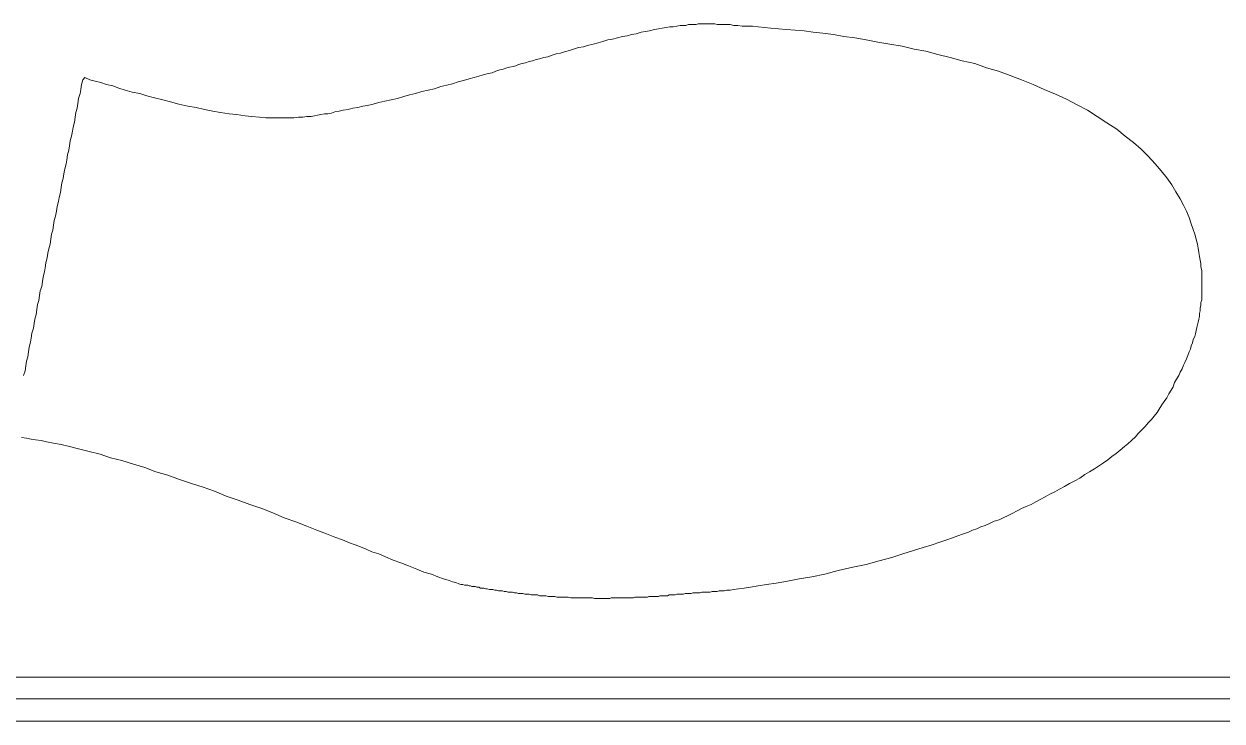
# Model space of a CAD drawing. Units: millimetres at full size, sheet at 1:100. Extents: x 3352 to 127672, y -40372 to 101181.
# Drawn here: x 57182.6 to 57354.6, y -13041.6 to -12941.5 of the extents above; entities that cross this region are included whole.
import ezdxf

# ---------------------------------------------------------------- set-up
doc = ezdxf.new("R2010")
doc.units = ezdxf.units.MM
doc.header["$LTSCALE"] = 100
doc.layers.add('0-0', color=134, linetype='Continuous', lineweight=18)

msp = doc.modelspace()

# ---------------------------------------------------------------- linework, layer by layer
at = {"layer": '0-0'}
for points in [[(57284.5, -12941.7), (57284, -12941.6), (57283.5, -12941.6), (57283.1, -12941.6), (57282.7, -12941.6), (57282.4, -12941.6), (57282.1, -12941.6), (57281.8, -12941.5), (57281.5, -12941.5), (57281.3, -12941.5), (57281, -12941.5), (57280.8, -12941.5), (57280.5, -12941.5), (57280.3, -12941.5), (57280, -12941.5), (57279.7, -12941.5), (57279.4, -12941.5), (57279.1, -12941.6), (57278.7, -12941.6), (57278.4, -12941.6), (57278, -12941.6), (57277.6, -12941.7), (57277.2, -12941.7), (57276.8, -12941.7), (57276.3, -12941.8), (57275.8, -12941.9), (57275.3, -12941.9), (57274.8, -12942), (57274.2, -12942.1), (57273.7, -12942.2), (57273.1, -12942.3), (57272.4, -12942.5), (57271.8, -12942.6), (57271.2, -12942.7), (57270.5, -12942.9), (57269.8, -12943), (57269.2, -12943.2), (57268.5, -12943.3), (57267.8, -12943.5), (57267.1, -12943.7)], [(57339.5, -12956.6), (57338.1, -12955.7), (57336.7, -12954.8), (57335.3, -12953.9), (57333.8, -12953.1), (57332.3, -12952.3), (57330.7, -12951.6), (57329.1, -12950.9), (57327.5, -12950.2), (57325.8, -12949.5), (57324.2, -12948.9), (57322.5, -12948.3), (57320.8, -12947.8), (57319.1, -12947.2), (57317.3, -12946.8), (57315.6, -12946.3), (57313.8, -12945.9), (57312.1, -12945.4), (57310.4, -12945.1), (57308.7, -12944.7), (57306.9, -12944.4), (57305.2, -12944.1), (57303.5, -12943.8), (57301.9, -12943.5), (57300.3, -12943.3), (57298.8, -12943), (57297.3, -12942.8), (57295.9, -12942.7), (57294.6, -12942.5), (57293.3, -12942.4), (57292, -12942.3), (57290.9, -12942.2), (57289.8, -12942.1), (57288.9, -12942), (57288, -12941.9), (57287.2, -12941.8), (57286.4, -12941.8), (57285.7, -12941.8), (57285.1, -12941.7), (57284.5, -12941.7)], [(57267.1, -12943.7), (57266.4, -12943.8), (57265.7, -12944), (57265, -12944.2), (57264.3, -12944.4), (57263.5, -12944.6), (57262.9, -12944.8), (57262.2, -12944.9), (57261.5, -12945.1), (57260.9, -12945.3), (57260.2, -12945.5), (57259.6, -12945.7), (57259, -12945.8), (57258.4, -12946), (57257.8, -12946.2), (57257.2, -12946.3), (57256.6, -12946.5), (57256.1, -12946.6), (57255.6, -12946.8), (57255.1, -12946.9), (57254.6, -12947.1), (57254.1, -12947.2), (57253.6, -12947.3), (57253.2, -12947.5), (57252.8, -12947.6), (57252.3, -12947.7), (57251.9, -12947.8), (57251.4, -12948), (57250.9, -12948.1), (57250.3, -12948.3), (57249.8, -12948.5), (57249.2, -12948.6), (57248.5, -12948.8), (57247.9, -12949), (57247.2, -12949.2), (57246.5, -12949.4), (57245.7, -12949.6), (57244.9, -12949.8), (57244.1, -12950.1), (57243.3, -12950.3)], [(57214.3, -12954.7), (57213.1, -12954.5), (57212, -12954.4), (57210.8, -12954.2), (57209.7, -12954), (57208.5, -12953.8), (57207.3, -12953.5), (57206.1, -12953.3), (57204.8, -12953), (57203.6, -12952.7), (57202.5, -12952.4), (57201.3, -12952.1), (57200.2, -12951.8), (57199.2, -12951.5), (57198.1, -12951.3), (57197.1, -12951), (57196.2, -12950.7), (57195.3, -12950.4), (57194.4, -12950.2), (57193.6, -12949.9), (57192.8, -12949.7), (57192, -12949.5), (57191.3, -12949.2), (57191, -12949.5), (57190.8, -12950.2), (57190.7, -12950.9), (57190.6, -12951.5), (57190.4, -12952.2), (57190.3, -12952.9), (57190.2, -12953.6), (57190, -12954.2), (57189.9, -12954.9), (57189.8, -12955.6), (57189.6, -12956.3), (57189.5, -12956.9), (57189.4, -12957.6), (57189.2, -12958.3), (57189.1, -12959), (57189, -12959.6), (57188.8, -12960.3)], [(57243.3, -12950.3), (57242.4, -12950.5), (57241.5, -12950.8), (57240.6, -12951), (57239.7, -12951.2), (57238.8, -12951.5), (57237.9, -12951.7), (57237.1, -12951.9), (57236.2, -12952.2), (57235.3, -12952.4), (57234.4, -12952.6), (57233.5, -12952.8), (57232.7, -12953), (57231.9, -12953.2), (57231.2, -12953.3), (57230.5, -12953.5), (57229.8, -12953.6), (57229.1, -12953.8), (57228.4, -12953.9), (57227.8, -12954), (57227.2, -12954.1), (57226.7, -12954.3), (57226.2, -12954.4), (57225.7, -12954.4), (57225.2, -12954.5), (57224.7, -12954.6), (57224.3, -12954.7), (57223.8, -12954.8), (57223.2, -12954.8), (57222.6, -12954.9), (57222, -12954.9), (57221.3, -12955), (57220.6, -12955), (57219.9, -12955), (57219.1, -12955), (57218.2, -12955), (57217.3, -12955), (57216.4, -12954.9), (57215.3, -12954.8), (57214.3, -12954.7)], [(57351.5, -12982.7), (57351.5, -12982.3), (57351.6, -12981.9), (57351.6, -12981.5), (57351.7, -12981.1), (57351.7, -12980.7), (57351.7, -12980.2), (57351.7, -12979.8), (57351.7, -12979.4), (57351.7, -12979), (57351.7, -12978.6), (57351.7, -12978.2), (57351.7, -12977.7), (57351.7, -12977.3), (57351.7, -12976.9), (57351.6, -12976.4), (57351.6, -12975.9), (57351.5, -12975.4), (57351.4, -12974.9), (57351.3, -12974.3), (57351.2, -12973.7), (57351.1, -12973.1), (57350.9, -12972.4), (57350.7, -12971.7), (57350.5, -12971), (57350.2, -12970.2), (57349.9, -12969.3), (57349.5, -12968.4), (57349.1, -12967.5), (57348.6, -12966.6), (57348, -12965.6), (57347.4, -12964.6), (57346.7, -12963.6), (57345.9, -12962.6), (57345, -12961.6), (57344, -12960.5), (57343, -12959.5), (57341.9, -12958.5), (57340.7, -12957.6), (57339.5, -12956.6)], [(57188.8, -12960.3), (57188.7, -12961), (57188.6, -12961.6), (57188.4, -12962.3), (57188.3, -12963), (57188.2, -12963.7), (57188, -12964.3), (57187.9, -12965), (57187.8, -12965.7), (57187.6, -12966.4), (57187.5, -12967), (57187.3, -12967.7), (57187.2, -12968.4), (57187.1, -12969.1), (57186.9, -12969.7), (57186.8, -12970.4), (57186.7, -12971.1), (57186.5, -12971.7), (57186.4, -12972.4), (57186.3, -12973.1), (57186.1, -12973.8), (57186, -12974.4), (57185.9, -12975.1), (57185.7, -12975.8), (57185.6, -12976.5), (57185.5, -12977.1), (57185.3, -12977.8), (57185.2, -12978.5), (57185.1, -12979.2), (57184.9, -12979.8), (57184.8, -12980.5), (57184.7, -12981.2), (57184.5, -12981.8), (57184.4, -12982.5), (57184.3, -12983.2), (57184.1, -12983.9), (57184, -12984.5), (57183.9, -12985.2), (57183.7, -12985.9), (57183.6, -12986.6)], [(57341.6, -13001.3), (57342.2, -13000.8), (57342.6, -13000.3), (57343.1, -12999.8), (57343.6, -12999.3), (57344, -12998.8), (57344.5, -12998.3), (57344.9, -12997.8), (57345.3, -12997.3), (57345.6, -12996.8), (57346, -12996.2), (57346.3, -12995.7), (57346.7, -12995.2), (57347, -12994.6), (57347.3, -12994.1), (57347.6, -12993.6), (57347.8, -12993), (57348.1, -12992.5), (57348.4, -12992), (57348.6, -12991.5), (57348.9, -12991), (57349.1, -12990.5), (57349.3, -12990.1), (57349.5, -12989.6), (57349.7, -12989.1), (57349.9, -12988.6), (57350.1, -12988.2), (57350.2, -12987.7), (57350.4, -12987.3), (57350.5, -12986.8), (57350.7, -12986.4), (57350.8, -12986), (57350.9, -12985.5), (57351, -12985.1), (57351.1, -12984.7), (57351.2, -12984.3), (57351.3, -12983.9), (57351.4, -12983.5), (57351.4, -12983.1), (57351.5, -12982.7)], [(57183.6, -12986.6), (57183.5, -12987.2), (57183.3, -12987.9), (57183.2, -12988.6), (57183.1, -12989.3), (57182.9, -12989.9), (57182.8, -12990.6), (57182.7, -12991.3), (57182.5, -12992)], [(57182.2, -13000.9), (57182.9, -13001), (57183.6, -13001.1), (57184.2, -13001.2), (57185, -13001.3), (57185.8, -13001.5), (57186.8, -13001.7), (57187.9, -13001.9), (57189.1, -13002.2), (57190.4, -13002.5), (57191.9, -13002.9), (57193.5, -13003.3), (57195, -13003.8), (57196.6, -13004.2), (57198.3, -13004.7), (57199.9, -13005.2), (57201.5, -13005.8)], [(57315.9, -13015.3), (57316.7, -13015), (57317.5, -13014.7), (57318.2, -13014.5), (57318.8, -13014.2), (57319.4, -13014), (57320, -13013.7), (57320.6, -13013.5), (57321.3, -13013.2), (57321.9, -13012.9), (57322.6, -13012.7), (57323.2, -13012.4), (57323.9, -13012.1), (57324.5, -13011.8), (57325.2, -13011.4), (57325.8, -13011.1), (57326.5, -13010.8), (57327.2, -13010.5), (57327.9, -13010.1), (57328.5, -13009.8), (57329.2, -13009.4), (57329.9, -13009), (57330.6, -13008.7), (57331.3, -13008.3), (57332, -13007.9), (57332.7, -13007.5), (57333.5, -13007.1), (57334.2, -13006.7), (57334.9, -13006.2), (57335.6, -13005.8), (57336.3, -13005.4), (57336.9, -13005), (57337.6, -13004.5), (57338.2, -13004.1), (57338.8, -13003.6), (57339.4, -13003.2), (57340, -13002.7), (57340.6, -13002.2), (57341.1, -13001.8), (57341.6, -13001.3)], [(57201.5, -13005.8), (57203.2, -13006.3), (57204.9, -13006.9), (57206.6, -13007.5), (57208.3, -13008), (57209.9, -13008.6), (57211.6, -13009.3), (57213.3, -13009.9), (57215, -13010.5), (57216.7, -13011.1), (57218.3, -13011.7), (57219.9, -13012.4), (57221.6, -13013), (57223.2, -13013.6), (57224.6, -13014.2), (57226, -13014.7), (57227.2, -13015.2), (57228.3, -13015.6), (57229.3, -13016), (57230.1, -13016.3), (57230.9, -13016.6), (57231.7, -13016.9), (57232.5, -13017.3), (57233.5, -13017.6), (57234.5, -13018), (57235.6, -13018.5), (57236.7, -13018.9), (57237.8, -13019.3), (57239, -13019.8), (57240, -13020.2), (57241.1, -13020.5), (57242, -13020.9), (57242.8, -13021.2), (57243.6, -13021.4), (57244.1, -13021.6), (57244.6, -13021.7), (57245, -13021.9), (57245.3, -13022), (57245.6, -13022), (57245.8, -13022.1)], [(57279.4, -13023.2), (57279.6, -13023.2), (57279.9, -13023.1), (57280.1, -13023.1), (57280.4, -13023.1), (57280.6, -13023.1), (57280.9, -13023.1), (57281.1, -13023.1), (57281.4, -13023), (57281.6, -13023), (57281.9, -13023), (57282.1, -13023), (57282.4, -13022.9), (57282.7, -13022.9), (57283.1, -13022.9), (57283.5, -13022.8), (57284, -13022.8), (57284.5, -13022.7), (57285.2, -13022.6), (57286, -13022.5), (57286.9, -13022.4), (57288, -13022.2), (57289.2, -13022), (57290.6, -13021.8), (57292.2, -13021.5), (57293.9, -13021.2), (57295.7, -13020.9), (57297.6, -13020.5), (57299.5, -13020), (57301.6, -13019.5), (57303.5, -13019.1), (57305.4, -13018.6), (57307.2, -13018.1), (57308.8, -13017.6), (57310.3, -13017.1), (57311.7, -13016.7), (57313, -13016.3), (57314.1, -13015.9), (57315.1, -13015.6), (57315.9, -13015.3)], [(57245.8, -13022.1), (57246, -13022.1), (57246.3, -13022.1), (57246.5, -13022.2), (57246.7, -13022.2), (57246.9, -13022.3), (57247.2, -13022.3), (57247.4, -13022.3), (57247.6, -13022.4), (57247.9, -13022.4), (57248.1, -13022.5), (57248.4, -13022.5), (57248.6, -13022.5), (57248.9, -13022.6), (57249.1, -13022.6), (57249.4, -13022.7), (57249.6, -13022.7), (57249.9, -13022.7), (57250.2, -13022.8), (57250.4, -13022.8), (57250.7, -13022.9), (57251, -13022.9), (57251.3, -13022.9), (57251.5, -13023), (57251.8, -13023), (57252.1, -13023.1), (57252.4, -13023.1), (57252.7, -13023.1), (57253, -13023.2), (57253.3, -13023.2), (57253.6, -13023.3), (57253.9, -13023.3), (57254.2, -13023.3), (57254.5, -13023.4), (57254.8, -13023.4), (57255.1, -13023.4), (57255.4, -13023.5), (57255.7, -13023.5), (57256, -13023.5), (57256.3, -13023.5)], [(57256.3, -13023.5), (57256.6, -13023.6), (57256.9, -13023.6), (57257.2, -13023.6), (57257.5, -13023.6), (57257.9, -13023.7), (57258.2, -13023.7), (57258.5, -13023.7), (57258.8, -13023.7), (57259.1, -13023.8), (57259.5, -13023.8), (57259.8, -13023.8), (57260.1, -13023.8), (57260.4, -13023.8), (57260.7, -13023.8), (57261.1, -13023.9), (57261.4, -13023.9), (57261.7, -13023.9), (57262, -13023.9), (57262.4, -13023.9), (57262.7, -13023.9), (57263, -13023.9), (57263.3, -13023.9), (57263.6, -13023.9), (57263.9, -13023.9), (57264.2, -13023.9), (57264.5, -13024), (57264.8, -13024), (57265.2, -13024), (57265.5, -13024), (57265.8, -13024), (57266.1, -13024), (57266.4, -13024), (57266.7, -13024), (57266.9, -13023.9), (57267.2, -13023.9), (57267.5, -13023.9), (57267.8, -13023.9), (57268.1, -13023.9), (57268.4, -13023.9)], [(57268.4, -13023.9), (57268.7, -13023.9), (57269, -13023.9), (57269.2, -13023.9), (57269.5, -13023.9), (57269.8, -13023.9), (57270.1, -13023.9), (57270.3, -13023.8), (57270.6, -13023.8), (57270.9, -13023.8), (57271.1, -13023.8), (57271.4, -13023.8), (57271.6, -13023.8), (57271.9, -13023.8), (57272.1, -13023.8), (57272.3, -13023.7), (57272.6, -13023.7), (57272.8, -13023.7), (57273, -13023.7), (57273.3, -13023.7), (57273.5, -13023.7), (57273.7, -13023.7), (57273.9, -13023.6), (57274.1, -13023.6), (57274.4, -13023.6), (57274.6, -13023.6), (57274.8, -13023.6), (57275, -13023.6), (57275.2, -13023.5), (57275.4, -13023.5), (57275.5, -13023.5), (57275.7, -13023.5), (57275.9, -13023.5), (57276.1, -13023.5), (57276.3, -13023.4), (57276.5, -13023.4), (57276.6, -13023.4), (57276.8, -13023.4), (57277, -13023.4), (57277.2, -13023.4)], [(57277.2, -13023.4), (57277.3, -13023.4), (57277.5, -13023.3), (57277.6, -13023.3), (57277.8, -13023.3), (57278, -13023.3), (57278.1, -13023.3), (57278.3, -13023.3), (57278.4, -13023.3), (57278.6, -13023.2), (57278.7, -13023.2), (57278.8, -13023.2), (57279, -13023.2), (57279.1, -13023.2), (57279.2, -13023.2), (57279.4, -13023.2)], [(57212.2, -13035.3), (57206.6, -13035.3), (57200.9, -13035.3), (57195.2, -13035.3), (57189.6, -13035.3), (57183.9, -13035.3), (57178.2, -13035.3)], [(57359.4, -13035.3), (57353.8, -13035.3), (57348.1, -13035.3), (57342.5, -13035.3), (57336.8, -13035.3), (57331.1, -13035.3), (57325.5, -13035.3), (57319.8, -13035.3), (57314.1, -13035.3), (57308.5, -13035.3), (57302.8, -13035.3), (57297.2, -13035.3), (57291.5, -13035.3), (57285.8, -13035.3), (57280.2, -13035.3), (57274.5, -13035.3), (57268.8, -13035.3), (57263.2, -13035.3), (57257.5, -13035.3), (57251.9, -13035.3), (57246.2, -13035.3), (57240.5, -13035.3), (57234.9, -13035.3), (57229.2, -13035.3), (57223.5, -13035.3), (57217.9, -13035.3), (57212.2, -13035.3)], [(57339, -13038.4), (57333.2, -13038.4), (57327.5, -13038.4), (57321.8, -13038.4), (57316, -13038.4), (57310.3, -13038.4), (57304.6, -13038.4), (57298.9, -13038.4), (57293.1, -13038.4), (57287.4, -13038.4), (57281.7, -13038.4), (57276, -13038.4), (57270.2, -13038.4), (57264.5, -13038.4), (57258.8, -13038.4), (57253, -13038.4), (57247.3, -13038.4), (57241.6, -13038.4), (57235.9, -13038.4), (57230.1, -13038.4), (57224.4, -13038.4), (57218.7, -13038.4), (57212.9, -13038.4), (57207.2, -13038.4), (57201.5, -13038.4), (57195.8, -13038.4), (57190, -13038.4), (57184.3, -13038.4), (57178.6, -13038.4)], [(57356.1, -13038.4), (57350.4, -13038.4), (57344.7, -13038.4), (57339, -13038.4)], [(57178.9, -13041.6), (57184.7, -13041.6)], [(57184.7, -13041.6), (57190.5, -13041.6), (57196.3, -13041.6), (57202.1, -13041.6), (57207.9, -13041.6), (57213.7, -13041.6), (57219.4, -13041.6), (57225.2, -13041.6), (57231, -13041.6), (57236.8, -13041.6), (57242.6, -13041.6), (57248.4, -13041.6), (57254.2, -13041.6), (57260, -13041.6), (57265.8, -13041.6), (57271.6, -13041.6), (57277.4, -13041.6), (57283.2, -13041.6), (57288.9, -13041.6), (57294.7, -13041.6), (57300.5, -13041.6), (57306.3, -13041.6), (57312.1, -13041.6), (57317.9, -13041.6), (57323.7, -13041.6), (57329.5, -13041.6), (57335.3, -13041.6), (57341.1, -13041.6), (57346.9, -13041.6), (57352.7, -13041.6), (57358.5, -13041.6)]]:
    msp.add_lwpolyline(points, dxfattribs=at)
at = {"layer": '0-0', "color": 251}
for points in [[(57284.5, -12941.7), (57284, -12941.6), (57283.5, -12941.6), (57283.1, -12941.6), (57282.7, -12941.6), (57282.4, -12941.6), (57282.1, -12941.6), (57281.8, -12941.5), (57281.5, -12941.5), (57281.3, -12941.5), (57281, -12941.5), (57280.8, -12941.5), (57280.5, -12941.5), (57280.3, -12941.5), (57280, -12941.5), (57279.7, -12941.5), (57279.4, -12941.5), (57279.1, -12941.6), (57278.7, -12941.6), (57278.4, -12941.6), (57278, -12941.6), (57277.6, -12941.7), (57277.2, -12941.7), (57276.8, -12941.7), (57276.3, -12941.8), (57275.8, -12941.9), (57275.3, -12941.9), (57274.8, -12942), (57274.2, -12942.1), (57273.7, -12942.2), (57273.1, -12942.3), (57272.4, -12942.5), (57271.8, -12942.6), (57271.2, -12942.7), (57270.5, -12942.9), (57269.8, -12943), (57269.2, -12943.2), (57268.5, -12943.3), (57267.8, -12943.5), (57267.1, -12943.7)], [(57339.5, -12956.6), (57338.1, -12955.7), (57336.7, -12954.8), (57335.3, -12953.9), (57333.8, -12953.1), (57332.3, -12952.3), (57330.7, -12951.6), (57329.1, -12950.9), (57327.5, -12950.2), (57325.8, -12949.5), (57324.2, -12948.9), (57322.5, -12948.3), (57320.8, -12947.8), (57319.1, -12947.2), (57317.3, -12946.8), (57315.6, -12946.3), (57313.8, -12945.9), (57312.1, -12945.4), (57310.4, -12945.1), (57308.7, -12944.7), (57306.9, -12944.4), (57305.2, -12944.1), (57303.5, -12943.8), (57301.9, -12943.5), (57300.3, -12943.3), (57298.8, -12943), (57297.3, -12942.8), (57295.9, -12942.7), (57294.6, -12942.5), (57293.3, -12942.4), (57292, -12942.3), (57290.9, -12942.2), (57289.8, -12942.1), (57288.9, -12942), (57288, -12941.9), (57287.2, -12941.8), (57286.4, -12941.8), (57285.7, -12941.8), (57285.1, -12941.7), (57284.5, -12941.7)], [(57267.1, -12943.7), (57266.4, -12943.8), (57265.7, -12944), (57265, -12944.2), (57264.3, -12944.4), (57263.5, -12944.6), (57262.9, -12944.8), (57262.2, -12944.9), (57261.5, -12945.1), (57260.9, -12945.3), (57260.2, -12945.5), (57259.6, -12945.7), (57259, -12945.8), (57258.4, -12946), (57257.8, -12946.2), (57257.2, -12946.3), (57256.6, -12946.5), (57256.1, -12946.6), (57255.6, -12946.8), (57255.1, -12946.9), (57254.6, -12947.1), (57254.1, -12947.2), (57253.6, -12947.3), (57253.2, -12947.5), (57252.8, -12947.6), (57252.3, -12947.7), (57251.9, -12947.8), (57251.4, -12948), (57250.9, -12948.1), (57250.3, -12948.3), (57249.8, -12948.5), (57249.2, -12948.6), (57248.5, -12948.8), (57247.9, -12949), (57247.2, -12949.2), (57246.5, -12949.4), (57245.7, -12949.6), (57244.9, -12949.8), (57244.1, -12950.1), (57243.3, -12950.3)], [(57214.3, -12954.7), (57213.1, -12954.5), (57212, -12954.4), (57210.8, -12954.2), (57209.7, -12954), (57208.5, -12953.8), (57207.3, -12953.5), (57206.1, -12953.3), (57204.8, -12953), (57203.6, -12952.7), (57202.5, -12952.4), (57201.3, -12952.1), (57200.2, -12951.8), (57199.2, -12951.5), (57198.1, -12951.3), (57197.1, -12951), (57196.2, -12950.7), (57195.3, -12950.4), (57194.4, -12950.2), (57193.6, -12949.9), (57192.8, -12949.7), (57192, -12949.5), (57191.3, -12949.2), (57191, -12949.5), (57190.8, -12950.2), (57190.7, -12950.9), (57190.6, -12951.5), (57190.4, -12952.2), (57190.3, -12952.9), (57190.2, -12953.6), (57190, -12954.2), (57189.9, -12954.9), (57189.8, -12955.6), (57189.6, -12956.3), (57189.5, -12956.9), (57189.4, -12957.6), (57189.2, -12958.3), (57189.1, -12959), (57189, -12959.6), (57188.8, -12960.3)], [(57243.3, -12950.3), (57242.4, -12950.5), (57241.5, -12950.8), (57240.6, -12951), (57239.7, -12951.2), (57238.8, -12951.5), (57237.9, -12951.7), (57237.1, -12951.9), (57236.2, -12952.2), (57235.3, -12952.4), (57234.4, -12952.6), (57233.5, -12952.8), (57232.7, -12953), (57231.9, -12953.2), (57231.2, -12953.3), (57230.5, -12953.5), (57229.8, -12953.6), (57229.1, -12953.8), (57228.4, -12953.9), (57227.8, -12954), (57227.2, -12954.1), (57226.7, -12954.3), (57226.2, -12954.4), (57225.7, -12954.4), (57225.2, -12954.5), (57224.7, -12954.6), (57224.3, -12954.7), (57223.8, -12954.8), (57223.2, -12954.8), (57222.6, -12954.9), (57222, -12954.9), (57221.3, -12955), (57220.6, -12955), (57219.9, -12955), (57219.1, -12955), (57218.2, -12955), (57217.3, -12955), (57216.4, -12954.9), (57215.3, -12954.8), (57214.3, -12954.7)], [(57351.5, -12982.7), (57351.5, -12982.3), (57351.6, -12981.9), (57351.6, -12981.5), (57351.7, -12981.1), (57351.7, -12980.7), (57351.7, -12980.2), (57351.7, -12979.8), (57351.7, -12979.4), (57351.7, -12979), (57351.7, -12978.6), (57351.7, -12978.2), (57351.7, -12977.7), (57351.7, -12977.3), (57351.7, -12976.9), (57351.6, -12976.4), (57351.6, -12975.9), (57351.5, -12975.4), (57351.4, -12974.9), (57351.3, -12974.3), (57351.2, -12973.7), (57351.1, -12973.1), (57350.9, -12972.4), (57350.7, -12971.7), (57350.5, -12971), (57350.2, -12970.2), (57349.9, -12969.3), (57349.5, -12968.4), (57349.1, -12967.5), (57348.6, -12966.6), (57348, -12965.6), (57347.4, -12964.6), (57346.7, -12963.6), (57345.9, -12962.6), (57345, -12961.6), (57344, -12960.5), (57343, -12959.5), (57341.9, -12958.5), (57340.7, -12957.6), (57339.5, -12956.6)], [(57188.8, -12960.3), (57188.7, -12961), (57188.6, -12961.6), (57188.4, -12962.3), (57188.3, -12963), (57188.2, -12963.7), (57188, -12964.3), (57187.9, -12965), (57187.8, -12965.7), (57187.6, -12966.4), (57187.5, -12967), (57187.3, -12967.7), (57187.2, -12968.4), (57187.1, -12969.1), (57186.9, -12969.7), (57186.8, -12970.4), (57186.7, -12971.1), (57186.5, -12971.7), (57186.4, -12972.4), (57186.3, -12973.1), (57186.1, -12973.8), (57186, -12974.4), (57185.9, -12975.1), (57185.7, -12975.8), (57185.6, -12976.5), (57185.5, -12977.1), (57185.3, -12977.8), (57185.2, -12978.5), (57185.1, -12979.2), (57184.9, -12979.8), (57184.8, -12980.5), (57184.7, -12981.2), (57184.5, -12981.8), (57184.4, -12982.5), (57184.3, -12983.2), (57184.1, -12983.9), (57184, -12984.5), (57183.9, -12985.2), (57183.7, -12985.9), (57183.6, -12986.6)], [(57341.6, -13001.3), (57342.2, -13000.8), (57342.6, -13000.3), (57343.1, -12999.8), (57343.6, -12999.3), (57344, -12998.8), (57344.5, -12998.3), (57344.9, -12997.8), (57345.3, -12997.3), (57345.6, -12996.8), (57346, -12996.2), (57346.3, -12995.7), (57346.7, -12995.2), (57347, -12994.6), (57347.3, -12994.1), (57347.6, -12993.6), (57347.8, -12993), (57348.1, -12992.5), (57348.4, -12992), (57348.6, -12991.5), (57348.9, -12991), (57349.1, -12990.5), (57349.3, -12990.1), (57349.5, -12989.6), (57349.7, -12989.1), (57349.9, -12988.6), (57350.1, -12988.2), (57350.2, -12987.7), (57350.4, -12987.3), (57350.5, -12986.8), (57350.7, -12986.4), (57350.8, -12986), (57350.9, -12985.5), (57351, -12985.1), (57351.1, -12984.7), (57351.2, -12984.3), (57351.3, -12983.9), (57351.4, -12983.5), (57351.4, -12983.1), (57351.5, -12982.7)], [(57183.6, -12986.6), (57183.5, -12987.2), (57183.3, -12987.9), (57183.2, -12988.6), (57183.1, -12989.3), (57182.9, -12989.9), (57182.8, -12990.6), (57182.7, -12991.3), (57182.5, -12992)], [(57182.2, -13000.9), (57182.9, -13001), (57183.6, -13001.1), (57184.2, -13001.2), (57185, -13001.3), (57185.8, -13001.5), (57186.8, -13001.7), (57187.9, -13001.9), (57189.1, -13002.2), (57190.4, -13002.5), (57191.9, -13002.9), (57193.5, -13003.3), (57195, -13003.8), (57196.6, -13004.2), (57198.3, -13004.7), (57199.9, -13005.2), (57201.5, -13005.8)], [(57315.9, -13015.3), (57316.7, -13015), (57317.5, -13014.7), (57318.2, -13014.5), (57318.8, -13014.2), (57319.4, -13014), (57320, -13013.7), (57320.6, -13013.5), (57321.3, -13013.2), (57321.9, -13012.9), (57322.6, -13012.7), (57323.2, -13012.4), (57323.9, -13012.1), (57324.5, -13011.8), (57325.2, -13011.4), (57325.8, -13011.1), (57326.5, -13010.8), (57327.2, -13010.5), (57327.9, -13010.1), (57328.5, -13009.8), (57329.2, -13009.4), (57329.9, -13009), (57330.6, -13008.7), (57331.3, -13008.3), (57332, -13007.9), (57332.7, -13007.5), (57333.5, -13007.1), (57334.2, -13006.7), (57334.9, -13006.2), (57335.6, -13005.8), (57336.3, -13005.4), (57336.9, -13005), (57337.6, -13004.5), (57338.2, -13004.1), (57338.8, -13003.6), (57339.4, -13003.2), (57340, -13002.7), (57340.6, -13002.2), (57341.1, -13001.8), (57341.6, -13001.3)], [(57201.5, -13005.8), (57203.2, -13006.3), (57204.9, -13006.9), (57206.6, -13007.5), (57208.3, -13008), (57209.9, -13008.6), (57211.6, -13009.3), (57213.3, -13009.9), (57215, -13010.5), (57216.7, -13011.1), (57218.3, -13011.7), (57219.9, -13012.4), (57221.6, -13013), (57223.2, -13013.6), (57224.6, -13014.2), (57226, -13014.7), (57227.2, -13015.2), (57228.3, -13015.6), (57229.3, -13016), (57230.1, -13016.3), (57230.9, -13016.6), (57231.7, -13016.9), (57232.5, -13017.3), (57233.5, -13017.6), (57234.5, -13018), (57235.6, -13018.5), (57236.7, -13018.9), (57237.8, -13019.3), (57239, -13019.8), (57240, -13020.2), (57241.1, -13020.5), (57242, -13020.9), (57242.8, -13021.2), (57243.6, -13021.4), (57244.1, -13021.6), (57244.6, -13021.7), (57245, -13021.9), (57245.3, -13022), (57245.6, -13022), (57245.8, -13022.1)], [(57279.4, -13023.2), (57279.6, -13023.2), (57279.9, -13023.1), (57280.1, -13023.1), (57280.4, -13023.1), (57280.6, -13023.1), (57280.9, -13023.1), (57281.1, -13023.1), (57281.4, -13023), (57281.6, -13023), (57281.9, -13023), (57282.1, -13023), (57282.4, -13022.9), (57282.7, -13022.9), (57283.1, -13022.9), (57283.5, -13022.8), (57284, -13022.8), (57284.5, -13022.7), (57285.2, -13022.6), (57286, -13022.5), (57286.9, -13022.4), (57288, -13022.2), (57289.2, -13022), (57290.6, -13021.8), (57292.2, -13021.5), (57293.9, -13021.2), (57295.7, -13020.9), (57297.6, -13020.5), (57299.5, -13020), (57301.6, -13019.5), (57303.5, -13019.1), (57305.4, -13018.6), (57307.2, -13018.1), (57308.8, -13017.6), (57310.3, -13017.1), (57311.7, -13016.7), (57313, -13016.3), (57314.1, -13015.9), (57315.1, -13015.6), (57315.9, -13015.3)], [(57245.8, -13022.1), (57246, -13022.1), (57246.3, -13022.1), (57246.5, -13022.2), (57246.7, -13022.2), (57246.9, -13022.3), (57247.2, -13022.3), (57247.4, -13022.3), (57247.6, -13022.4), (57247.9, -13022.4), (57248.1, -13022.5), (57248.4, -13022.5), (57248.6, -13022.5), (57248.9, -13022.6), (57249.1, -13022.6), (57249.4, -13022.7), (57249.6, -13022.7), (57249.9, -13022.7), (57250.2, -13022.8), (57250.4, -13022.8), (57250.7, -13022.9), (57251, -13022.9), (57251.3, -13022.9), (57251.5, -13023), (57251.8, -13023), (57252.1, -13023.1), (57252.4, -13023.1), (57252.7, -13023.1), (57253, -13023.2), (57253.3, -13023.2), (57253.6, -13023.3), (57253.9, -13023.3), (57254.2, -13023.3), (57254.5, -13023.4), (57254.8, -13023.4), (57255.1, -13023.4), (57255.4, -13023.5), (57255.7, -13023.5), (57256, -13023.5), (57256.3, -13023.5)], [(57256.3, -13023.5), (57256.6, -13023.6), (57256.9, -13023.6), (57257.2, -13023.6), (57257.5, -13023.6), (57257.9, -13023.7), (57258.2, -13023.7), (57258.5, -13023.7), (57258.8, -13023.7), (57259.1, -13023.8), (57259.5, -13023.8), (57259.8, -13023.8), (57260.1, -13023.8), (57260.4, -13023.8), (57260.7, -13023.8), (57261.1, -13023.9), (57261.4, -13023.9), (57261.7, -13023.9), (57262, -13023.9), (57262.4, -13023.9), (57262.7, -13023.9), (57263, -13023.9), (57263.3, -13023.9), (57263.6, -13023.9), (57263.9, -13023.9), (57264.2, -13023.9), (57264.5, -13024), (57264.8, -13024), (57265.2, -13024), (57265.5, -13024), (57265.8, -13024), (57266.1, -13024), (57266.4, -13024), (57266.7, -13024), (57266.9, -13023.9), (57267.2, -13023.9), (57267.5, -13023.9), (57267.8, -13023.9), (57268.1, -13023.9), (57268.4, -13023.9)], [(57268.4, -13023.9), (57268.7, -13023.9), (57269, -13023.9), (57269.2, -13023.9), (57269.5, -13023.9), (57269.8, -13023.9), (57270.1, -13023.9), (57270.3, -13023.8), (57270.6, -13023.8), (57270.9, -13023.8), (57271.1, -13023.8), (57271.4, -13023.8), (57271.6, -13023.8), (57271.9, -13023.8), (57272.1, -13023.8), (57272.3, -13023.7), (57272.6, -13023.7), (57272.8, -13023.7), (57273, -13023.7), (57273.3, -13023.7), (57273.5, -13023.7), (57273.7, -13023.7), (57273.9, -13023.6), (57274.1, -13023.6), (57274.4, -13023.6), (57274.6, -13023.6), (57274.8, -13023.6), (57275, -13023.6), (57275.2, -13023.5), (57275.4, -13023.5), (57275.5, -13023.5), (57275.7, -13023.5), (57275.9, -13023.5), (57276.1, -13023.5), (57276.3, -13023.4), (57276.5, -13023.4), (57276.6, -13023.4), (57276.8, -13023.4), (57277, -13023.4), (57277.2, -13023.4)], [(57277.2, -13023.4), (57277.3, -13023.4), (57277.5, -13023.3), (57277.6, -13023.3), (57277.8, -13023.3), (57278, -13023.3), (57278.1, -13023.3), (57278.3, -13023.3), (57278.4, -13023.3), (57278.6, -13023.2), (57278.7, -13023.2), (57278.8, -13023.2), (57279, -13023.2), (57279.1, -13023.2), (57279.2, -13023.2), (57279.4, -13023.2)]]:
    msp.add_lwpolyline(points, dxfattribs=at)

doc.saveas('drawing.dxf')
